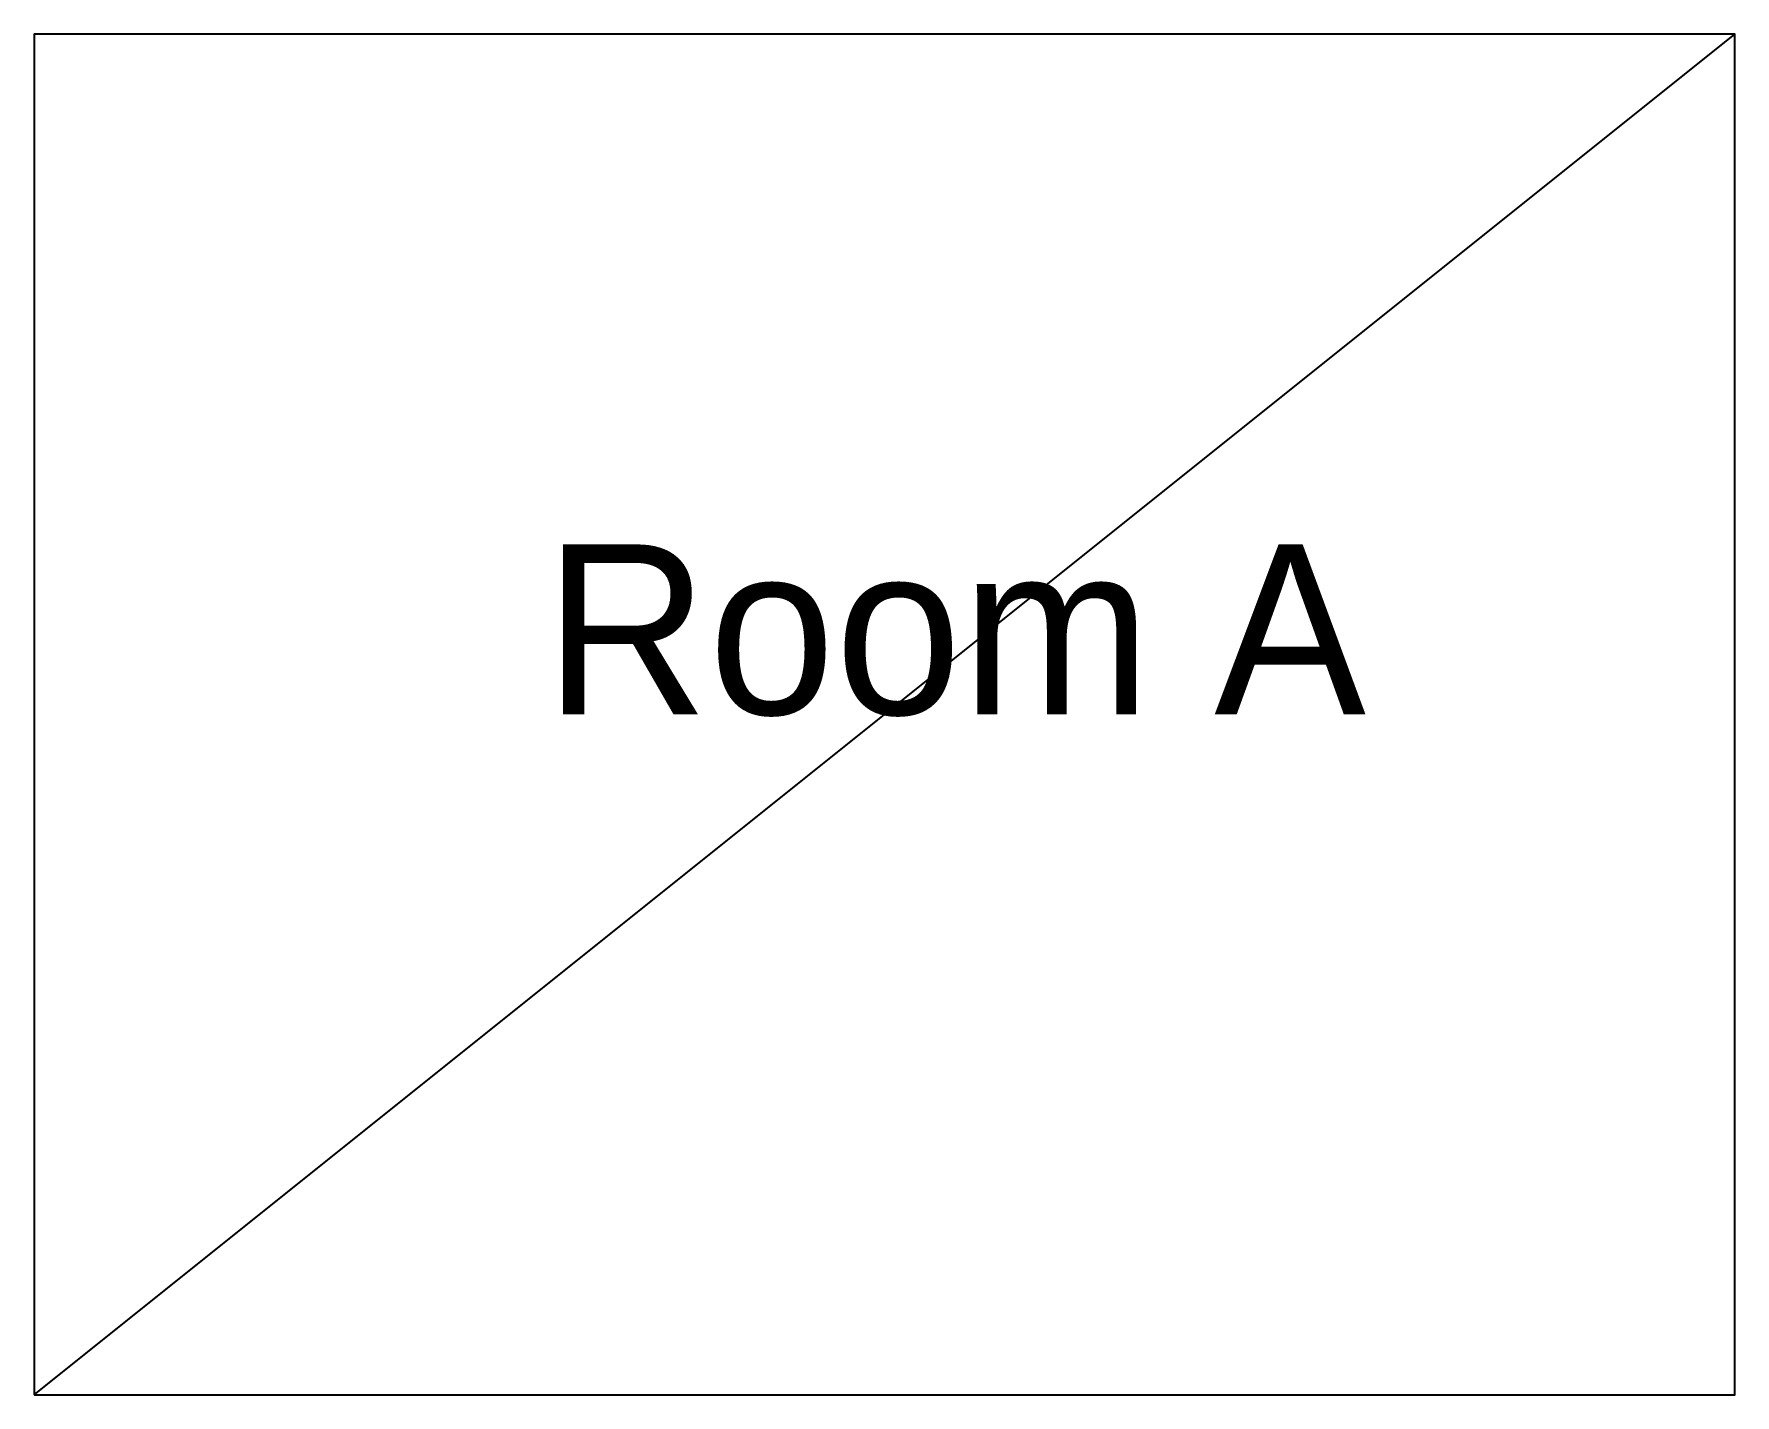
# Model space of a CAD drawing. Header units: inches. Extents: x 0 to 10, y 0 to 8.
import ezdxf

# ---------------------------------------------------------------- set-up
doc = ezdxf.new("R2010")
doc.units = ezdxf.units.IN
doc.layers.add('NOTES', color=3, linetype='Continuous')
doc.layers.add('STRUCTURAL', color=1, linetype='Continuous')

msp = doc.modelspace()

# ---------------------------------------------------------------- linework, layer by layer
at = {"layer": 'STRUCTURAL'}
msp.add_line((0, 0), (10, 8), dxfattribs=at)
msp.add_lwpolyline([(0, 0), (10, 0), (10, 8), (0, 8)], close=True, dxfattribs=at)

# ---------------------------------------------------------------- texts
at = {"layer": 'NOTES'}
msp.add_text('Room A', height=1, dxfattribs=at).set_placement((3, 4))

doc.saveas('drawing.dxf')
